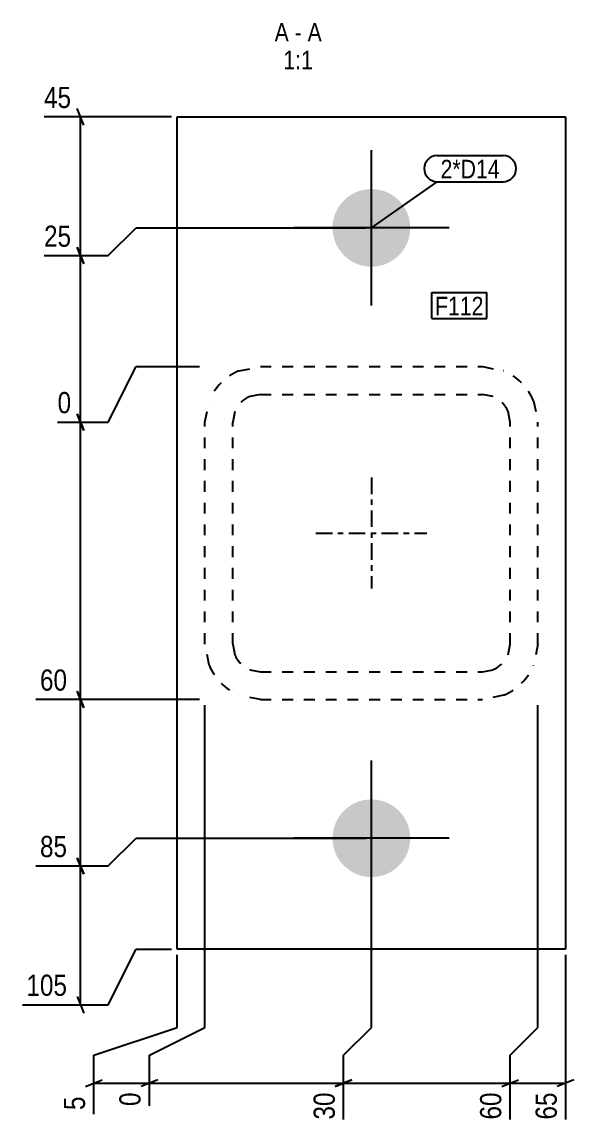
# Model space of a CAD drawing. Header units: millimetres. Extents: x 12 to 23024, y 2 to 282.
# Drawn here: x 5501.2 to 5600.6, y 1.6 to 200.2 of the extents above; entities that cross this region are included whole.
import ezdxf

# ---------------------------------------------------------------- set-up
doc = ezdxf.new("R2010")
doc.units = ezdxf.units.MM
doc.linetypes.add('DXK_LINE_DOT2', pattern=[3.9198, 1.9599, -1.9599])
doc.linetypes.add('DXK_LINE_DOT3', pattern=[5.9187, 2.979, -0.9799, 0.9799, -0.9799])
for name, color, linetype in [('MÅLSÆTNING', 7, 'Continuous'), ('STÅL', 7, 'Continuous'), ('TEKST', 7, 'Continuous')]:
    doc.layers.add(name, color=color, linetype=linetype)
doc.styles.add('Arial Narrow', font='ARIALN.TTF', dxfattribs={"height": 0.2})

msp = doc.modelspace()

# ---------------------------------------------------------------- hatches: boundary and pattern name
at = {"layer": 'STÅL', "linetype": 'Continuous'}
for points in [[(5557.13, 163.09, -1), (5571.13, 163.09, -1)], [(5557.13, 53.09, -1), (5571.13, 53.09, -1)]]:
    msp.add_hatch(color=96, dxfattribs=at).paths.add_polyline_path(points)

# ---------------------------------------------------------------- linework, layer by layer
at = {"layer": 'MÅLSÆTNING', "color": 7, "linetype": 'Continuous'}
for p, q in [((5528.13, 183.09), (5505.14, 183.09)), ((5512.31, 181.59), (5511.11, 184.59)), ((5511.71, 158.09), (5511.71, 183.09)), ((5516.71, 158.09), (5521.71, 163.09)), ((5516.71, 158.09), (5521.71, 163.09)), ((5521.71, 163.09), (5563.13, 163.09)), ((5521.71, 163.09), (5563.13, 163.09)), ((5511.11, 159.59), (5512.31, 156.59)), ((5512.31, 156.59), (5511.11, 159.59)), ((5505.14, 158.09), (5516.71, 158.09)), ((5505.14, 158.09), (5516.71, 158.09)), ((5516.71, 128.09), (5521.71, 138.09)), ((5516.71, 128.09), (5521.71, 138.09)), ((5521.71, 138.09), (5533.13, 138.09)), ((5521.71, 138.09), (5533.13, 138.09)), ((5512.31, 126.59), (5511.11, 129.59)), ((5507.58, 128.09), (5516.71, 128.09)), ((5511.71, 78.09), (5511.71, 128.09)), ((5511.11, 79.59), (5512.31, 76.59)), ((5512.31, 76.59), (5511.11, 79.59)), ((5533.13, 78.09), (5503.68, 78.09)), ((5533.13, 78.09), (5503.68, 78.09)), ((5511.71, 48.09), (5511.71, 78.09)), ((5534.13, 18.98), (5534.13, 77.09)), ((5534.13, 18.98), (5534.13, 77.09)), ((5594.13, 18.98), (5594.13, 77.09)), ((5594.13, 18.98), (5594.13, 77.09)), ((5516.71, 48.09), (5521.71, 53.09)), ((5516.71, 48.09), (5521.71, 53.09)), ((5521.71, 53.09), (5563.13, 53.09)), ((5521.71, 53.09), (5563.13, 53.09)), ((5564.13, 18.98), (5564.13, 52.09)), ((5564.13, 18.98), (5564.13, 52.09)), ((5503.68, 48.09), (5516.71, 48.09)), ((5503.68, 48.09), (5516.71, 48.09)), ((5511.11, 49.59), (5512.31, 46.59)), ((5512.31, 46.59), (5511.11, 49.59)), ((5511.71, 23.09), (5511.71, 48.09)), ((5516.71, 23.09), (5521.71, 33.09)), ((5521.71, 33.09), (5528.13, 33.09)), ((5529.13, 18.98), (5529.13, 32.09)), ((5599.13, 32.09), (5599.13, 2.4)), ((5511.11, 24.59), (5512.31, 21.59)), ((5501.25, 23.09), (5516.71, 23.09)), ((5514.13, 13.98), (5529.13, 18.98)), ((5524.13, 13.98), (5534.13, 18.98)), ((5524.13, 13.98), (5534.13, 18.98)), ((5559.13, 13.98), (5564.13, 18.98)), ((5559.13, 13.98), (5564.13, 18.98)), ((5589.13, 13.98), (5594.13, 18.98)), ((5589.13, 13.98), (5594.13, 18.98)), ((5514.13, 3.38), (5514.13, 13.98)), ((5524.13, 4.84), (5524.13, 13.98)), ((5524.13, 4.84), (5524.13, 13.98)), ((5559.13, 2.4), (5559.13, 13.98)), ((5589.13, 2.4), (5589.13, 13.98)), ((5589.13, 2.4), (5589.13, 13.98)), ((5512.63, 8.38), (5515.63, 9.58)), ((5514.13, 8.98), (5524.13, 8.98)), ((5525.63, 9.58), (5522.63, 8.38)), ((5525.63, 9.58), (5522.63, 8.38)), ((5524.13, 8.98), (5559.13, 8.98)), ((5557.63, 8.38), (5560.63, 9.58)), ((5587.63, 8.38), (5590.63, 9.58)), ((5587.63, 8.38), (5590.63, 9.58)), ((5589.13, 8.98), (5599.13, 8.98)), ((5600.63, 9.58), (5597.63, 8.38))]:
    msp.add_line(p, q, dxfattribs=at)
at = {"layer": 'STÅL', "color": 2, "linetype": 'Continuous'}
for p, q in [((5529.13, 33.09), (5529.13, 183.09)), ((5529.13, 183.09), (5599.13, 183.09)), ((5599.13, 183.09), (5599.13, 33.09)), ((5599.13, 33.09), (5529.13, 33.09))]:
    msp.add_line(p, q, dxfattribs=at)
at = {"layer": 'STÅL', "color": 96, "linetype": 'Continuous'}
for p, q in [((5564.13, 149.09), (5564.13, 177.09)), ((5578.13, 163.09), (5550.13, 163.09)), ((5564.13, 39.09), (5564.13, 67.09)), ((5578.13, 53.09), (5550.13, 53.09))]:
    msp.add_line(p, q, dxfattribs=at)
at = {"layer": 'STÅL', "color": 7, "linetype": 'DXK_LINE_DOT2'}
for p, q in [((5540.31, 137.33), (5544.13, 138.09)), ((5544.13, 138.09), (5584.13, 138.09)), ((5584.13, 138.09), (5587.96, 137.33)), ((5544.13, 133.09), (5542.22, 132.71)), ((5544.13, 133.09), (5584.13, 133.09)), ((5586.05, 132.71), (5584.13, 133.09)), ((5534.13, 128.09), (5534.89, 131.91)), ((5593.37, 131.91), (5594.13, 128.09)), ((5539.51, 130), (5539.13, 128.09)), ((5589.13, 128.09), (5588.75, 130)), ((5534.13, 88.09), (5534.13, 128.09)), ((5539.13, 88.09), (5539.13, 128.09)), ((5589.13, 88.09), (5589.13, 128.09)), ((5594.13, 88.09), (5594.13, 128.09)), ((5534.89, 84.26), (5534.13, 88.09)), ((5539.13, 88.09), (5539.51, 86.17)), ((5588.75, 86.17), (5589.13, 88.09)), ((5594.13, 88.09), (5593.37, 84.26)), ((5542.22, 83.47), (5544.13, 83.09)), ((5584.13, 83.09), (5586.05, 83.47)), ((5544.13, 83.09), (5584.13, 83.09)), ((5544.13, 78.09), (5540.31, 78.85)), ((5544.13, 78.09), (5584.13, 78.09)), ((5587.96, 78.85), (5584.13, 78.09))]:
    msp.add_line(p, q, dxfattribs=at)
at = {"layer": 'STÅL', "color": 7, "linetype": 'DXK_LINE_DOT3'}
for p, q in [((5564.13, 118.09), (5564.13, 98.09)), ((5554.13, 108.09), (5574.13, 108.09))]:
    msp.add_line(p, q, dxfattribs=at)
at = {"layer": 'STÅL', "color": 7, "linetype": 'DXK_LINE_DOT2'}
for centre, radius, start, end in [((5544.13, 128.09), 10, 112.5, 157.5), ((5584.13, 128.09), 10, 22.5, 67.5), ((5544.13, 128.09), 5, 112.5, 157.5), ((5584.13, 128.09), 5, 22.5, 67.5), ((5544.13, 88.09), 5, 202.5, 247.5), ((5584.13, 88.09), 5, 292.5, 337.5), ((5544.13, 88.09), 10, 202.5, 247.5), ((5584.13, 88.09), 10, 292.5, 337.5)]:
    msp.add_arc(centre, radius, start, end, dxfattribs=at)

# ---------------------------------------------------------------- wipeouts: each hides what was drawn before it
at = {"color": 0, "linetype": 'Continuous'}
for points in [[(5549.25, 196.69), (5549.25, 200.19), (5546.69, 200.19), (5546.69, 196.69)], [(5551.58, 196.69), (5551.58, 200.19), (5550.3, 200.19), (5550.3, 196.69)], [(5555.18, 196.69), (5555.18, 200.19), (5552.63, 200.19), (5552.63, 196.69)], [(5553.6, 191.69), (5553.6, 195.19), (5548.27, 195.19), (5548.27, 191.69)]]:
    msp.add_wipeout(points, dxfattribs=at).dxf.layer = 'TEKST'
at = {"color": 0}
for points in [[(5587.26, 172.02), (5587.26, 175.52), (5576.6, 175.52), (5576.6, 172.02)], [(5584.34, 147.33), (5584.34, 150.83), (5575.6, 150.83), (5575.6, 147.33)]]:
    msp.add_wipeout(points, dxfattribs=at).dxf.layer = 'TEKST'

# ---------------------------------------------------------------- next in the draw order: texts
at = {"layer": 'TEKST', "color": 3, "linetype": 'Continuous', "style": 'Arial Narrow'}
for s, p in [('A', (5546.69, 196.69)), ('A', (5552.63, 196.69)), ('-', (5550.3, 196.69)), ('1:1', (5548.27, 191.69))]:
    msp.add_text(s, height=3.34, dxfattribs=at).set_placement(p)

# ---------------------------------------------------------------- next in the draw order: wipeouts: each hides what was drawn before it
at = {"color": 0, "linetype": 'Continuous'}
for points in [[(5510.81, 183.89), (5510.81, 189.49), (5504.34, 189.49), (5504.34, 183.89)], [(5510.81, 128.89), (5510.81, 134.49), (5506.78, 134.49), (5506.78, 128.89)], [(5510.09, 78.89), (5510.09, 84.49), (5503.61, 84.49), (5503.61, 78.89)], [(5510.09, 48.89), (5510.09, 54.49), (5503.61, 54.49), (5503.61, 48.89)], [(5510.09, 23.89), (5510.09, 29.49), (5501.17, 29.49), (5501.17, 23.89)], [(5523.33, 8.07), (5517.73, 8.07), (5517.73, 4.04), (5523.33, 4.04)], [(5558.33, 8.07), (5552.73, 8.07), (5552.73, 1.6), (5558.33, 1.6)], [(5598.33, 8.07), (5592.73, 8.07), (5592.73, 1.6), (5598.33, 1.6)], [(5513.33, 7.35), (5507.73, 7.35), (5507.73, 3.31), (5513.33, 3.31)]]:
    msp.add_wipeout(points, dxfattribs=at).dxf.layer = 'MÅLSÆTNING'
at = {"color": 0}
for points in [[(5587.26, 172.02), (5587.26, 175.52), (5576.6, 175.52), (5576.6, 172.02)], [(5584.34, 147.33), (5584.34, 150.83), (5575.6, 150.83), (5575.6, 147.33)]]:
    msp.add_wipeout(points, dxfattribs=at).dxf.layer = 'TEKST'

# ---------------------------------------------------------------- next in the draw order: linework, layer by layer
at = {"layer": 'MÅLSÆTNING', "color": 7, "linetype": 'Continuous'}
for p, q in [((5511.71, 128.09), (5511.71, 158.09)), ((5511.11, 129.59), (5512.31, 126.59)), ((5507.58, 128.09), (5516.71, 128.09)), ((5559.13, 2.4), (5559.13, 13.98)), ((5560.63, 9.58), (5557.63, 8.38)), ((5559.13, 8.98), (5589.13, 8.98))]:
    msp.add_line(p, q, dxfattribs=at)
at = {"layer": 'TEKST', "color": 7, "linetype": 'Continuous'}
for p, q in [((5576, 176.12), (5587.86, 176.12)), ((5564.13, 163.09), (5576, 171.42)), ((5576, 171.42), (5587.86, 171.42)), ((5575, 151.43), (5584.94, 151.43)), ((5575, 146.73), (5575, 151.43)), ((5584.94, 146.73), (5584.94, 151.43)), ((5575, 146.73), (5584.94, 146.73))]:
    msp.add_line(p, q, dxfattribs=at)
for centre, start, end in [((5576, 173.77), 90, 270), ((5587.86, 173.77), 270, 90)]:
    msp.add_arc(centre, 2.35, start, end, dxfattribs=at)

# ---------------------------------------------------------------- next in the draw order: texts
at = {"layer": 'MÅLSÆTNING', "color": 3, "linetype": 'Continuous', "style": 'Arial Narrow'}
for s, height, p in [('45', 3.818, (5505.14, 184.69)), ('0', 3.82, (5507.58, 129.69)), ('60', 3.818, (5504.41, 79.69)), ('85', 3.818, (5504.41, 49.69)), ('105', 3.818, (5501.97, 24.69))]:
    msp.add_text(s, height=height, dxfattribs=at).set_placement(p)
for s, height, p in [('5', 3.82, (5512.53, 4.11)), ('0', 3.82, (5522.53, 4.84)), ('30', 3.818, (5557.53, 2.4)), ('65', 3.818, (5597.53, 2.4))]:
    msp.add_text(s, height=height, rotation=90.0002, dxfattribs=at).set_placement(p)
at = {"layer": 'TEKST', "color": 3, "style": 'Arial Narrow'}
for s, p in [('2*D14', (5576.6, 172.02)), ('F112', (5575.6, 147.33))]:
    msp.add_text(s, height=3.34, dxfattribs=at).set_placement(p)

# ---------------------------------------------------------------- next in the draw order: wipeouts: each hides what was drawn before it
at = {"color": 0, "linetype": 'Continuous'}
for points in [[(5510.81, 158.89), (5510.81, 164.49), (5504.34, 164.49), (5504.34, 158.89)], [(5588.33, 8.07), (5582.73, 8.07), (5582.73, 1.6), (5588.33, 1.6)]]:
    msp.add_wipeout(points, dxfattribs=at).dxf.layer = 'MÅLSÆTNING'

# ---------------------------------------------------------------- next in the draw order: texts
at = {"layer": 'MÅLSÆTNING', "color": 3, "linetype": 'Continuous', "style": 'Arial Narrow'}
msp.add_text('25', height=3.818, dxfattribs=at).set_placement((5505.14, 159.69))
msp.add_text('60', height=3.818, rotation=90.0002, dxfattribs=at).set_placement((5587.53, 2.4))

doc.saveas('drawing.dxf')
